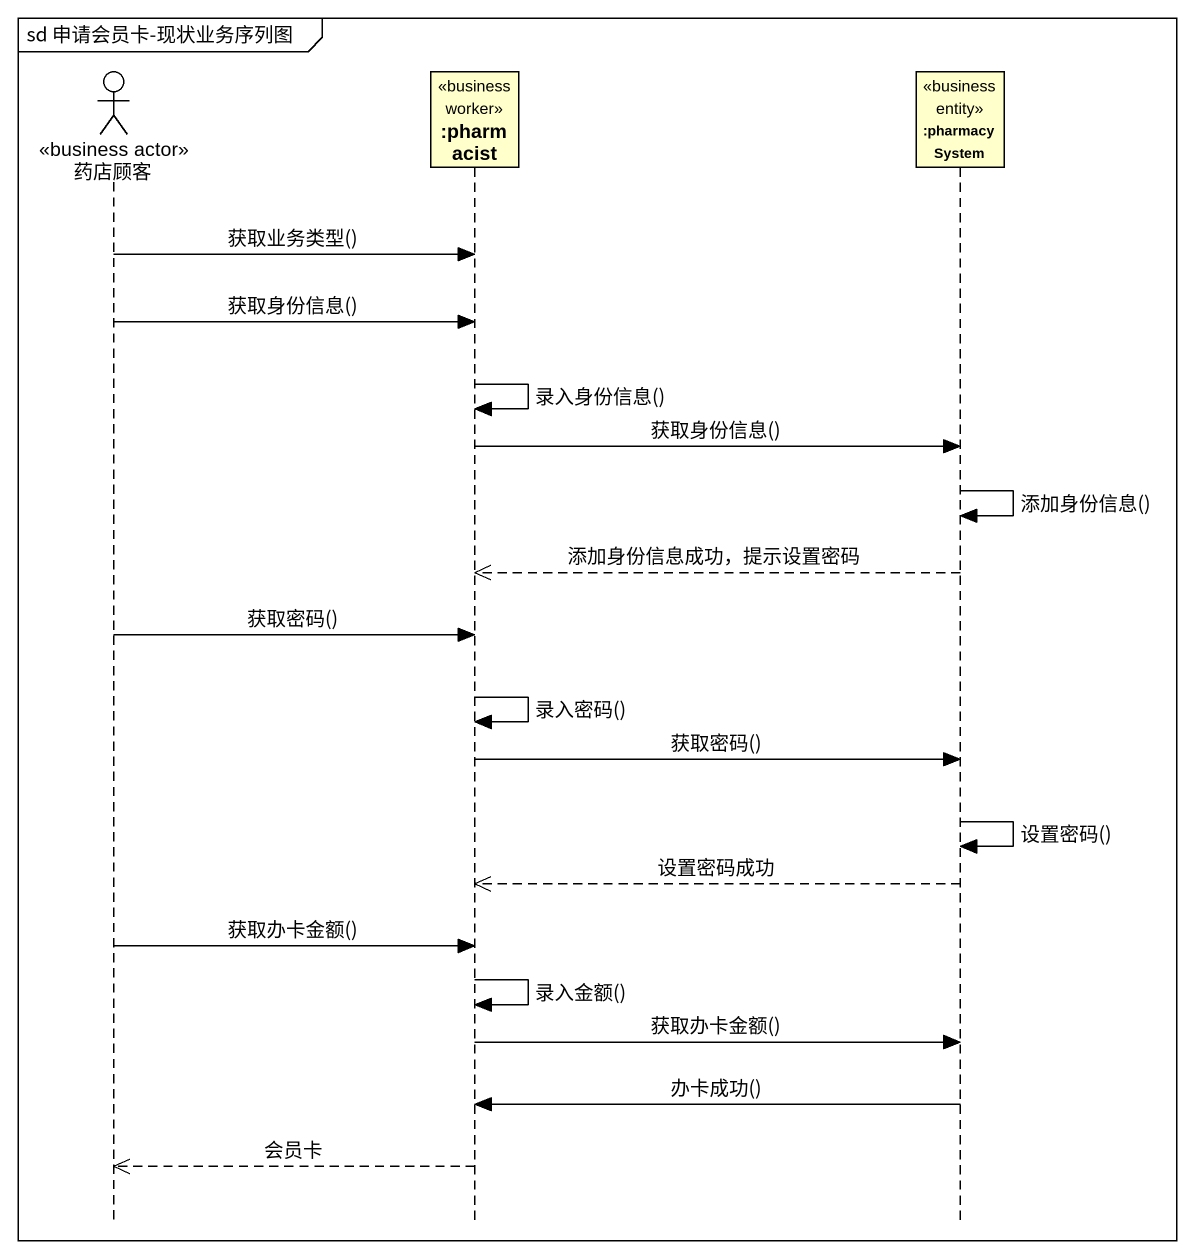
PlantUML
@startuml
mainframe sd 申请会员卡-现状业务序列图
hide footbox
actor 药店顾客 <<business actor>>
participant ":pharmacist" as pharmacist <<business worker>>
participant ":pharmacy System" as pharmacy_System <<business entity>>

药店顾客 -> pharmacist : 获取业务类型()
药店顾客 -> pharmacist : 获取身份信息()
pharmacist -> pharmacist : 录入身份信息()
pharmacist -> pharmacy_System : 获取身份信息()
pharmacy_System -> pharmacy_System : 添加身份信息()
pharmacy_System -->> pharmacist : 添加身份信息成功，提示设置密码
药店顾客 -> pharmacist : 获取密码()
pharmacist -> pharmacist : 录入密码()
pharmacist -> pharmacy_System : 获取密码()
pharmacy_System -> pharmacy_System : 设置密码()
pharmacy_System -->> pharmacist : 设置密码成功
药店顾客 -> pharmacist : 获取办卡金额()
pharmacist -> pharmacist : 录入金额()
pharmacist -> pharmacy_System : 获取办卡金额()
pharmacy_System -> pharmacist : 办卡成功()
pharmacist -->> 药店顾客 : 会员卡
@enduml
